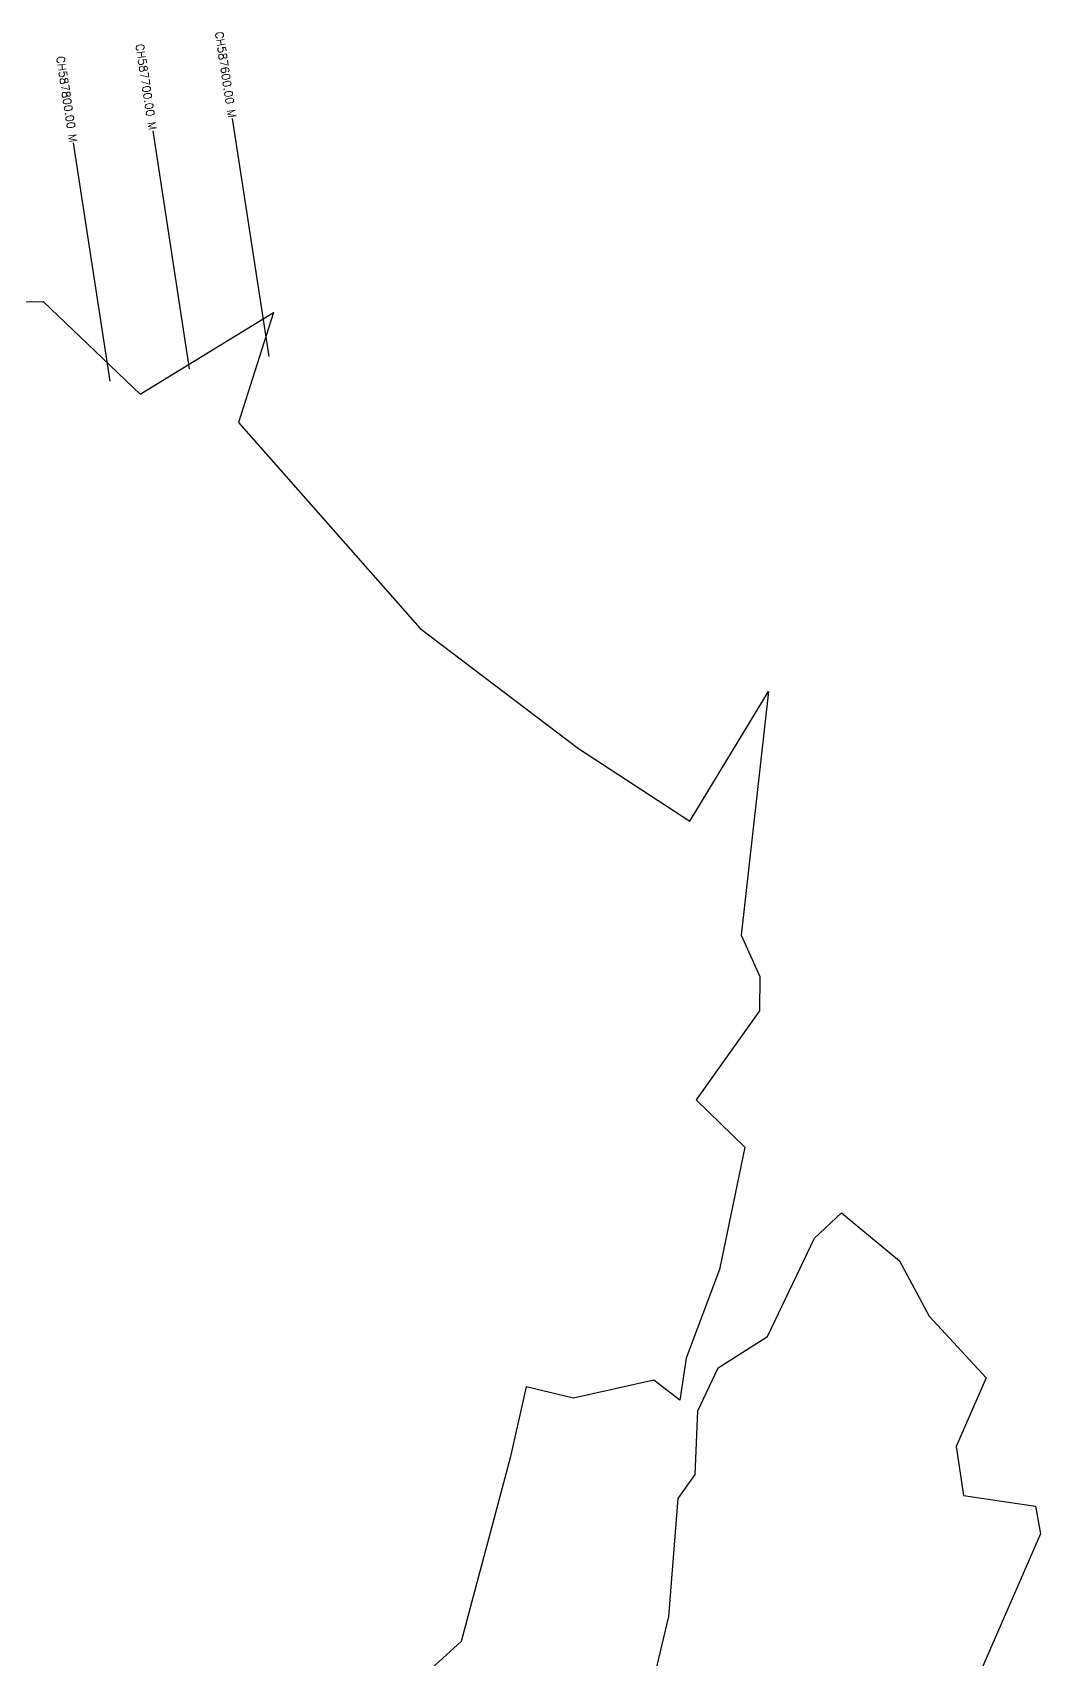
# Model space of a CAD drawing. Header units: metres. Extents: x 320261 to 325169, y 1832905 to 1837216.
# Drawn here: x 322721 to 323976, y 1834931 to 1836958 of the extents above; entities that cross this region are included whole.
import ezdxf
from ezdxf.enums import TextEntityAlignment as Align

# ---------------------------------------------------------------- set-up
doc = ezdxf.new("R2010")
doc.units = ezdxf.units.M
for name, color, linetype in [('CS', 134, 'Continuous'), ('CSMark', 6, 'Continuous'), ('village', 3, 'Continuous')]:
    doc.layers.add(name, color=color, linetype=linetype)
doc.styles.get("Standard").update_dxf_attribs({"font": 'simplex.shx'})

msp = doc.modelspace()

# ---------------------------------------------------------------- linework, layer by layer
at = {"layer": 'CS'}
for p, q in [((323015.7, 1836554), (322970, 1836850.5)), ((322818, 1836523.5), (322772.3, 1836820)), ((322916.8, 1836538.8), (322871.2, 1836835.3))]:
    msp.add_line(p, q, dxfattribs=at)
at = {"layer": 'village', "color": 3, "true_color": 0x00ff00}
for points in [[(322608.1, 1836620.2, 0), (322734.3, 1836622.7, 0), (322855.2, 1836507.1, 0), (323021.1, 1836609, 0), (322977.6, 1836471.7, 0), (323203.9, 1836215.1, 0), (323401.2, 1836065.7, 0), (323539.7, 1835975.3, 0), (323637.6, 1836136.8, 0), (323603.6, 1835833.2, 0), (323627.1, 1835782, 0), (323626.6, 1835739.2, 0), (323547.8, 1835628.2, 0), (323608.2, 1835569.4, 0), (323576.7, 1835416.8, 0), (323535.3, 1835306.7, 0), (323527.3, 1835254.2, 0), (323494.9, 1835278.9, 0), (323394.7, 1835256.5, 0), (323336.1, 1835270.7, 0), (323316.2, 1835182.3, 0), (323255, 1834953.7, 0), (323159, 1834866.3, 0)], [(323481.2, 1834848.6, 0), (323513.6, 1834984.7, 0), (323525.1, 1835131.6, 0), (323546.5, 1835161.6, 0), (323549.8, 1835240.8, 0), (323575, 1835294.4, 0), (323636.6, 1835333.6, 0), (323695.1, 1835456.1, 0), (323728.8, 1835487.5, 0), (323801.1, 1835427.8, 0), (323838, 1835358.7, 0), (323908.8, 1835282, 0), (323871.6, 1835196.5, 0), (323880.7, 1835135.6, 0), (323970.2, 1835122.1, 0), (323976.5, 1835087.7, 0), (323835.2, 1834764, 0)]]:
    msp.add_polyline3d(points, dxfattribs=at)

# ---------------------------------------------------------------- texts
at = {"layer": 'CSMark'}
for s, p in [('CH587700.00 M', (322871, 1836836.3)), ('CH587600.00 M', (322969.9, 1836851.5)), ('CH587800.00 M', (322772.2, 1836821))]:
    msp.add_text(s, height=10, rotation=278.7558, dxfattribs=at).set_placement(p, align=Align.MIDDLE_RIGHT)

doc.saveas('drawing.dxf')
